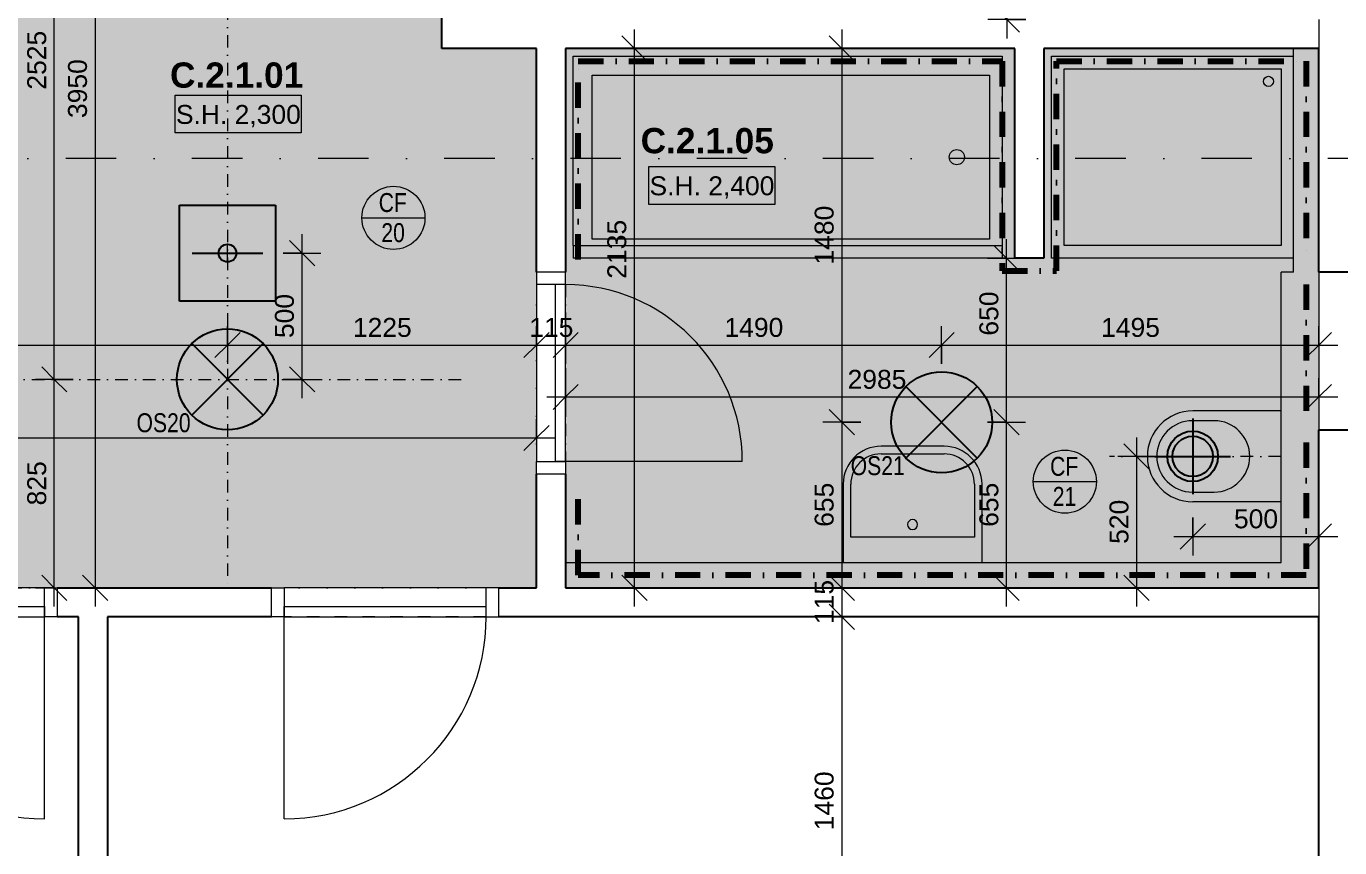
# Model space of a CAD drawing. Header units: millimetres. Extents: x -48130 to -1543, y -7799 to 13735.
# Drawn here: x -28557 to -23352, y -3331 to -79 of the extents above; entities that cross this region are included whole.
import ezdxf

# ---------------------------------------------------------------- set-up
doc = ezdxf.new("R2010")
doc.units = ezdxf.units.MM
for name, pattern in [('ABMV_DashDot_2_2mm-S0_6mm', [110, 50, -30, 0, -30]), ('HA_DashDot_10mm-S3mm', [500, 200, -150, 0, -150]), ('HA_DashDot_2_2mm-S0_6mm', [110, 50, -30, 0, -30]), ('HA_DashDot_4mm-S1mm', [200, 100, -50, 0, -50])]:
    doc.linetypes.add(name, pattern=pattern)
for name, color, linetype, lineweight in [('-UNDERLAY_I-WALL-____-OTLN', 9, 'Continuous', 9), ('-UNDERLAY_P-SANR-FIXT-OTLN', 9, 'Continuous', 9), ('A-____-____-DIMS', 9, 'Continuous', 5), ('A-____-____-DIMS-50', 9, 'Continuous', 5), ('A-AREA-____-IDEN', 9, 'Continuous', 9), ('A-CLNG-____-IDEN', 9, 'Continuous', 9), ('A-CLNG-____-OTLN', 9, 'Continuous', 9), ('A-CLNG-____-PATT', 9, 'Continuous', 9), ('A-DETL-____-OTLN', 9, 'Continuous', 25), ('A-DETL-____-THIN', 9, 'Continuous', 9), ('A-DETL-GENF-OTLN', 9, 'Continuous', 9), ('A-DOOR-____-MCUT', 9, 'HA_DashDot_2_2mm-S0_6mm', 9), ('A-DOOR-____-OTLN', 9, 'Continuous', 9), ('A-DOOR-FRAM-OTLN', 9, 'Continuous', 9), ('A-GENM-____-OTLN', 9, 'Continuous', 9), ('A-WALL-____-MCUT', 9, 'Continuous', 25), ('E-LITE-EQPM-IDEN', 9, 'Continuous', 9), ('E-LITE-EQPM-OTLN', 9, 'Continuous', 9), ('G-____-____-DIMS', 9, 'Continuous', 5), ('I-WALL-____-MCUT', 9, 'Continuous', 25), ('M-HVAC-CDFF-OTLN', 9, 'Continuous', 9), ('S-GRID-____-OTLN', 9, 'Continuous', 5)]:
    doc.layers.add(name, color=color, linetype=linetype, lineweight=lineweight)
doc.styles.add('Arial_1', font='arial.ttf', dxfattribs={"height": 75})
doc.styles.add('Arial_2', font='arial.ttf', dxfattribs={"width": 0.8, "height": 75})
doc.styles.add('Arial_B', font='arialbd.ttf', dxfattribs={"height": 100})
doc.dimstyles.new('Inner_Dimensions', dxfattribs={"dimscale": 304.8, "dimtxt": 76.519455, "dimasz": 0.328084, "dimexe": 0.246063, "dimexo": 0.0625, "dimgap": 0.032808, "dimtad": 1, "dimdec": 0, "dimzin": 0, "dimdsep": 46, "dimtxsty": 'Arial_1', "dimblk1": 'OBLIQUE', "dimblk2": 'OBLIQUE', "dimsah": 1, "dimcen": 0.09, "dimdle": 0.246063, "dimazin": 0, "dimtfac": 1, "dimtdec": 4, "dimtix": 1, "dimtmove": 0, "dimatfit": 3, "dimfxl": 0.246063, "dimfxlon": 1, "dimtvp": 1, "dimtolj": 1, "dimtzin": 0, "dimlwd": 9, "dimlwe": 9, "dimarcsym": 2})
doc.dimstyles.new('Inner_Dimensions_2', dxfattribs={"dimscale": 304.8, "dimtxt": 76.519455, "dimasz": 0.328084, "dimexe": 0.246063, "dimexo": 0.0625, "dimgap": 0.032808, "dimtad": 1, "dimdec": 0, "dimzin": 0, "dimdsep": 46, "dimtxsty": 'Arial_1', "dimblk1": 'OBLIQUE', "dimblk2": 'OBLIQUE', "dimsah": 1, "dimcen": 0.09, "dimdle": 0.246063, "dimazin": 0, "dimtfac": 1, "dimtdec": 4, "dimtix": 1, "dimtmove": 2, "dimatfit": 3, "dimfxl": 0.246063, "dimfxlon": 1, "dimtvp": 1, "dimtolj": 1, "dimtzin": 0, "dimlwd": 9, "dimlwe": 9, "dimarcsym": 2})

# ---------------------------------------------------------------- blocks, each defined once
blk = doc.blocks.new('ABMV_Bathtub_Generic - 800x1700-V1-DPS_2NP-C')
at = {"layer": '-UNDERLAY_P-SANR-FIXT-OTLN'}
for p, q in [((50, 1700), (800, 1700)), ((50, 1700), (800, 1700)), ((800, 1700), (800, 0)), ((800, 1700), (800, 0)), ((75, 50), (75, 1625)), ((75, 1625), (725, 1625)), ((75, 1625), (725, 1625)), ((75, 50), (75, 1625)), ((725, 1625), (725, 50)), ((725, 1625), (725, 50)), ((800, 0), (50, 0)), ((800, 0), (50, 0)), ((725, 50), (75, 50)), ((725, 50), (75, 50))]:
    blk.add_line(p, q, dxfattribs=at)
blk.add_circle((400, 180), 30, dxfattribs=at)
blk = doc.blocks.new('ABMV_Toilet_WallHung - Default-1928450-DPS_2NP-C')
at = {"layer": '-UNDERLAY_P-SANR-FIXT-OTLN'}
for p, q in [((-55, 75), (-55, 424.6)), ((-16.3, 426.2), (-16.3, 340.3)), ((266.3, 340.3), (266.3, 426.2)), ((305, 75), (305, 424.6))]:
    blk.add_line(p, q, dxfattribs=at)
for centre, radius, start, end in [((125, 424.6), 180, 0, 180), ((125, 426.2), 141.3, 360, 180), ((125, 340.3), 141.3, 180, 360)]:
    blk.add_arc(centre, radius, start, end, dxfattribs=at)
blk = doc.blocks.new('ABMV_WashBasin_Generic - 550x460-1465709-DPS_2NP-C')
at = {"layer": '-UNDERLAY_P-SANR-FIXT-OTLN'}
for p, q in [((250, 510), (0, 510)), ((0, 480), (250, 480)), ((-150, 360), (-150, 50)), ((-120, 150), (-120, 360)), ((370, 360), (370, 150)), ((400, 50), (400, 360)), ((370, 150), (-120, 150))]:
    blk.add_line(p, q, dxfattribs=at)
for centre, radius, start, end in [((0, 360), 150, 90, 180), ((0, 360), 120, 90, 180), ((250, 360), 150, 360, 90), ((250, 360), 120, 360, 90), ((125, 200), 20, 90, 270), ((125, 200), 20, 270, 90)]:
    blk.add_arc(centre, radius, start, end, dxfattribs=at)
blk = doc.blocks.new('ABMV_ShowerBasin_Generic - 800x960-1530461-DPS_2NP-C')
at = {"layer": '-UNDERLAY_P-SANR-FIXT-OTLN'}
for p, q in [((0, 800), (960, 800)), ((0, 800), (960, 800)), ((960, 800), (960, 0)), ((960, 800), (960, 0)), ((50, 50), (50, 750)), ((50, 750), (910, 750)), ((50, 750), (910, 750)), ((50, 50), (50, 750)), ((910, 750), (910, 50)), ((910, 750), (910, 50)), ((960, 0), (0, 0)), ((960, 0), (0, 0)), ((910, 50), (50, 50)), ((910, 50), (50, 50))]:
    blk.add_line(p, q, dxfattribs=at)
blk.add_circle((100, 100), 20, dxfattribs=at)
blk = doc.blocks.new('HA_DR_Single_Swing_Solid - In_BJ_700x2100-2040355-DPS_2NP-C')
at = {"layer": 'A-DOOR-____-MCUT'}
for p, q in [((-350, 57.5), (350, 57.5)), ((-350, -57.5), (350, -57.5))]:
    blk.add_line(p, q, dxfattribs=at)
at = {"layer": 'A-DOOR-____-OTLN', "lineweight": 5}
blk.add_line((350, 757.5), (350, 57.5), dxfattribs=at)
at = {"layer": 'A-DOOR-____-OTLN'}
for p, q in [((350, 57.5), (-350, 57.5)), ((-350, 57.5), (-350, 17.5)), ((350, 57.5), (350, 17.5)), ((350, 17.5), (-350, 17.5))]:
    blk.add_line(p, q, dxfattribs=at)
at = {"layer": 'A-DOOR-____-OTLN', "lineweight": 5}
blk.add_arc((350, 57.5), 700, 90, 180, dxfattribs=at)
at = {"layer": 'A-DOOR-FRAM-OTLN'}
for p, q in [((-400, 57.5), (-400, -57.5)), ((-350, 57.5), (-400, 57.5)), ((-350, 57.5), (-350, -57.5)), ((350, -57.5), (350, 57.5)), ((350, 57.5), (400, 57.5)), ((400, 57.5), (400, -57.5)), ((-400, -57.5), (-350, -57.5)), ((-350, -57.5), (350, -57.5)), ((400, -57.5), (350, -57.5))]:
    blk.add_line(p, q, dxfattribs=at)
blk = doc.blocks.new('HA_DR_Single_Swing_Solid - In_BJ_800x2100-2040335-DPS_2NP-C')
at = {"layer": 'A-DOOR-____-MCUT'}
for p, q in [((-400, 57.5), (400, 57.5)), ((-400, -57.5), (400, -57.5))]:
    blk.add_line(p, q, dxfattribs=at)
at = {"layer": 'A-DOOR-____-OTLN', "lineweight": 5}
blk.add_line((400, 857.5), (400, 57.5), dxfattribs=at)
at = {"layer": 'A-DOOR-____-OTLN'}
for p, q in [((400, 57.5), (-400, 57.5)), ((-400, 57.5), (-400, 17.5)), ((400, 57.5), (400, 17.5)), ((400, 17.5), (-400, 17.5))]:
    blk.add_line(p, q, dxfattribs=at)
at = {"layer": 'A-DOOR-____-OTLN', "lineweight": 5}
blk.add_arc((400, 57.5), 800, 90, 180, dxfattribs=at)
at = {"layer": 'A-DOOR-FRAM-OTLN'}
for p, q in [((-450, 57.5), (-450, -57.5)), ((-400, 57.5), (-450, 57.5)), ((-400, 57.5), (-400, -57.5)), ((400, -57.5), (400, 57.5)), ((400, 57.5), (450, 57.5)), ((450, 57.5), (450, -57.5)), ((-450, -57.5), (-400, -57.5)), ((-400, -57.5), (400, -57.5)), ((450, -57.5), (400, -57.5))]:
    blk.add_line(p, q, dxfattribs=at)
blk = doc.blocks.new('HA_DR_Single_Swing_Solid - In_BJ_800x2100-2040331-DPS_2NP-C')
at = {"layer": 'A-DOOR-____-MCUT'}
for p, q in [((-400, 57.5), (400, 57.5)), ((-400, -57.5), (400, -57.5))]:
    blk.add_line(p, q, dxfattribs=at)
at = {"layer": 'A-DOOR-____-OTLN'}
for p, q in [((-400, -17.5), (-400, -57.5)), ((-400, -17.5), (400, -17.5)), ((400, -17.5), (400, -57.5)), ((-400, -57.5), (400, -57.5))]:
    blk.add_line(p, q, dxfattribs=at)
at = {"layer": 'A-DOOR-____-OTLN', "lineweight": 5}
blk.add_line((400, -857.5), (400, -57.5), dxfattribs=at)
blk.add_arc((400, -57.5), 800, 180, 270, dxfattribs=at)
at = {"layer": 'A-DOOR-FRAM-OTLN'}
for p, q in [((-400, 57.5), (-450, 57.5)), ((-450, 57.5), (-450, -57.5)), ((400, 57.5), (-400, 57.5)), ((-400, 57.5), (-400, -57.5)), ((400, -57.5), (400, 57.5)), ((400, 57.5), (450, 57.5)), ((450, 57.5), (450, -57.5)), ((-450, -57.5), (-400, -57.5)), ((450, -57.5), (400, -57.5))]:
    blk.add_line(p, q, dxfattribs=at)
blk = doc.blocks.new('HA_LF_GenericSymbol - OS21_koupelna-1935287-DPS_2NP-C')
at = {"layer": 'E-LITE-EQPM-OTLN', "color": 11, "lineweight": 25}
for p, q in [((141.4, 141.4), (-141.4, -141.4)), ((-141.4, 141.4), (141.4, -141.4))]:
    blk.add_line(p, q, dxfattribs=at)
blk.add_circle((0, 0), 200, dxfattribs=at)
blk = doc.blocks.new('HA_LF_GenericSymbol - OS20_chodby-1935301-DPS_2NP-C')
at = {"layer": 'E-LITE-EQPM-OTLN', "color": 11, "lineweight": 25}
for p, q in [((141.4, 141.4), (-141.4, -141.4)), ((-141.4, 141.4), (141.4, -141.4))]:
    blk.add_line(p, q, dxfattribs=at)
blk.add_circle((0, 0), 200, dxfattribs=at)
blk = doc.blocks.new('HA_GM_Tiling_LineBased - Generic Tiles-1686278-DPS_2NP-C')
at = {"layer": 'A-GENM-____-OTLN', "linetype": 'HA_DashDot_4mm-S1mm', "lineweight": 80}
blk.add_line((50, -50), (835, -50), dxfattribs=at)
blk = doc.blocks.new('HA_GM_Tiling_LineBased - Generic Tiles-1686366-DPS_2NP-C')
at = {"layer": 'A-GENM-____-OTLN', "linetype": 'HA_DashDot_4mm-S1mm', "lineweight": 80}
blk.add_line((50, -50), (1730, -50), dxfattribs=at)
blk = doc.blocks.new('HA_GM_Tiling_LineBased - Generic Tiles-1687169-DPS_2NP-C')
at = {"layer": 'A-GENM-____-OTLN', "linetype": 'HA_DashDot_4mm-S1mm', "lineweight": 80}
blk.add_line((50, -50), (880, -50), dxfattribs=at)
blk = doc.blocks.new('HA_GM_Tiling_LineBased - Generic Tiles-1687101-DPS_2NP-C')
at = {"layer": 'A-GENM-____-OTLN', "linetype": 'HA_DashDot_4mm-S1mm', "lineweight": 80}
blk.add_line((-50, -50), (165, -50), dxfattribs=at)
blk = doc.blocks.new('HA_GM_Tiling_LineBased - Generic Tiles-1687135-DPS_2NP-C')
at = {"layer": 'A-GENM-____-OTLN', "linetype": 'HA_DashDot_4mm-S1mm', "lineweight": 80}
blk.add_line((-50, -50), (780, -50), dxfattribs=at)
blk = doc.blocks.new('HA_GM_Tiling_LineBased - Generic Tiles-1686656-DPS_2NP-C')
at = {"layer": 'A-GENM-____-OTLN', "linetype": 'HA_DashDot_4mm-S1mm', "lineweight": 80}
blk.add_line((50, -50), (1040, -50), dxfattribs=at)
blk = doc.blocks.new('HA_GM_Tiling_LineBased - Generic Tiles-1686809-DPS_2NP-C')
at = {"layer": 'A-GENM-____-OTLN', "linetype": 'HA_DashDot_4mm-S1mm', "lineweight": 80}
blk.add_line((50, -50), (575, -50), dxfattribs=at)
blk = doc.blocks.new('HA_GM_Tiling_LineBased - Generic Tiles-1686988-DPS_2NP-C')
at = {"layer": 'A-GENM-____-OTLN', "linetype": 'HA_DashDot_4mm-S1mm', "lineweight": 80}
blk.add_line((50, -50), (2935, -50), dxfattribs=at)
blk = doc.blocks.new('HA_GM_Tiling_LineBased - Generic Tiles-1687033-DPS_2NP-C')
at = {"layer": 'A-GENM-____-OTLN', "linetype": 'HA_DashDot_4mm-S1mm', "lineweight": 80}
blk.add_line((50, -50), (400, -50), dxfattribs=at)
blk = doc.blocks.new('HA_VZT_GenericSymbol - Default-1930925-DPS_2NP-C')
at = {"layer": 'M-HVAC-CDFF-OTLN', "color": 92, "lineweight": 25}
for p, q in [((0, 150), (0, -150)), ((-150, 0), (150, 0))]:
    blk.add_line(p, q, dxfattribs=at)
for radius in [100, 80]:
    blk.add_circle((0, 0), radius, dxfattribs=at)
blk = doc.blocks.new('DIMBLOCK34-DPS_2NP-C')
at = {"layer": 'A-____-____-DIMS-50', "lineweight": 9, "transparency": 16777216}
for p, q in [((-30974.9, -1265.9), (-30974.9, -1415.9)), ((-30974.9, -1340.9), (-30974.9, -1265.9)), ((-30974.9, -1340.9), (-30924.9, -1290.9)), ((-27759.9, -1265.9), (-27759.9, -1415.9)), ((-27759.9, -1340.9), (-27759.9, -1265.9)), ((-27759.9, -1340.9), (-27709.9, -1290.9)), ((-30974.9, -1340.9), (-31024.9, -1390.9)), ((-30974.9, -1340.9), (-27759.9, -1340.9)), ((-27759.9, -1340.9), (-27809.9, -1390.9))]:
    blk.add_line(p, q, dxfattribs=at)
at = {"layer": 'A-____-____-DIMS-50', "color": 0, "lineweight": 9, "transparency": 16777216, "insert": (-29567.7, -1233.6), "char_height": 75, "width": 276.883, "attachment_point": 1, "line_spacing_factor": 0.941778, "style": 'Arial_1'}
blk.add_mtext('3215', dxfattribs=at)
blk = doc.blocks.new('_Oblique')
at = {"color": 0, "linetype": 'ByBlock', "lineweight": -2}
blk.add_line((-0.5, -0.5), (0.5, 0.5), dxfattribs=at)
blk = doc.blocks.new('DIMBLOCK35-DPS_2NP-C')
at = {"layer": 'A-____-____-DIMS-50', "lineweight": 9, "transparency": 16777216}
for p, q in [((-27759.9, -1265.9), (-27759.9, -1415.9)), ((-27759.9, -1340.9), (-27759.9, -1265.9)), ((-27759.9, -1340.9), (-27709.9, -1290.9)), ((-26534.9, -1265.9), (-26534.9, -1415.9)), ((-26534.9, -1340.9), (-26534.9, -1265.9)), ((-26534.9, -1340.9), (-26484.9, -1290.9)), ((-27759.9, -1340.9), (-27809.9, -1390.9)), ((-27759.9, -1340.9), (-26534.9, -1340.9)), ((-26534.9, -1340.9), (-26584.9, -1390.9))]:
    blk.add_line(p, q, dxfattribs=at)
at = {"layer": 'A-____-____-DIMS-50', "color": 0, "lineweight": 9, "transparency": 16777216, "insert": (-27262.8, -1233.6), "char_height": 75, "width": 276.883, "attachment_point": 1, "line_spacing_factor": 0.941778, "style": 'Arial_1'}
blk.add_mtext('1225', dxfattribs=at)
blk = doc.blocks.new('DIMBLOCK36-DPS_2NP-C')
at = {"layer": 'A-____-____-DIMS-50', "lineweight": 9, "transparency": 16777216}
for p, q in [((-26534.9, -1265.9), (-26534.9, -1415.9)), ((-26534.9, -1340.9), (-26534.9, -1265.9)), ((-26534.9, -1340.9), (-26484.9, -1290.9)), ((-26419.9, -1265.9), (-26419.9, -1415.9)), ((-26419.9, -1340.9), (-26419.9, -1265.9)), ((-26419.9, -1340.9), (-26369.9, -1290.9)), ((-26534.9, -1340.9), (-26584.9, -1390.9)), ((-26534.9, -1340.9), (-26419.9, -1340.9)), ((-26419.9, -1340.9), (-26469.9, -1390.9))]:
    blk.add_line(p, q, dxfattribs=at)
at = {"layer": 'A-____-____-DIMS-50', "color": 0, "lineweight": 9, "transparency": 16777216, "insert": (-26563.9, -1233.6), "char_height": 75, "width": 207.662, "attachment_point": 1, "line_spacing_factor": 0.941778, "style": 'Arial_1'}
blk.add_mtext('115', dxfattribs=at)
blk = doc.blocks.new('DIMBLOCK37-DPS_2NP-C')
at = {"layer": 'A-____-____-DIMS-50', "lineweight": 9, "transparency": 16777216}
for p, q in [((-26419.9, -1265.9), (-26419.9, -1415.9)), ((-26419.9, -1340.9), (-26419.9, -1265.9)), ((-26419.9, -1340.9), (-26369.9, -1290.9)), ((-24929.9, -1415.9), (-24929.9, -1265.9)), ((-24929.9, -1340.9), (-24879.9, -1290.9)), ((-26419.9, -1340.9), (-26469.9, -1390.9)), ((-26419.9, -1340.9), (-24929.9, -1340.9)), ((-24929.9, -1340.9), (-24979.9, -1390.9)), ((-24929.9, -1340.9), (-24929.9, -1415.9))]:
    blk.add_line(p, q, dxfattribs=at)
at = {"layer": 'A-____-____-DIMS-50', "color": 0, "lineweight": 9, "transparency": 16777216, "insert": (-25790.3, -1233.6), "char_height": 75, "width": 276.883, "attachment_point": 1, "line_spacing_factor": 0.941778, "style": 'Arial_1'}
blk.add_mtext('1490', dxfattribs=at)
blk = doc.blocks.new('DIMBLOCK38-DPS_2NP-C')
at = {"layer": 'A-____-____-DIMS-50', "lineweight": 9, "transparency": 16777216}
for p, q in [((-24929.9, -1415.9), (-24929.9, -1265.9)), ((-24929.9, -1340.9), (-24879.9, -1290.9)), ((-23434.9, -1265.9), (-23434.9, -1415.9)), ((-23434.9, -1340.9), (-23434.9, -1265.9)), ((-23434.9, -1340.9), (-23384.9, -1290.9)), ((-24929.9, -1340.9), (-24979.9, -1390.9)), ((-24929.9, -1340.9), (-23359.9, -1340.9)), ((-24929.9, -1340.9), (-24929.9, -1415.9)), ((-23434.9, -1340.9), (-23484.9, -1390.9))]:
    blk.add_line(p, q, dxfattribs=at)
at = {"layer": 'A-____-____-DIMS-50', "color": 0, "lineweight": 9, "transparency": 16777216, "insert": (-24297.8, -1233.6), "char_height": 75, "width": 276.883, "attachment_point": 1, "line_spacing_factor": 0.941778, "style": 'Arial_1'}
blk.add_mtext('1495', dxfattribs=at)
blk = doc.blocks.new('DIMBLOCK44-DPS_2NP-C')
at = {"layer": 'A-____-____-DIMS-50', "lineweight": 9, "transparency": 16777216}
for p, q in [((-25325.7, -91.8), (-25325.7, -1646.8)), ((-25325.7, -166.8), (-25375.7, -116.8)), ((-25250.7, -166.8), (-25400.7, -166.8)), ((-25325.7, -166.8), (-25275.7, -216.8)), ((-25325.7, -166.8), (-25250.7, -166.8)), ((-25325.7, -1646.8), (-25375.7, -1596.8)), ((-25250.7, -1646.8), (-25400.7, -1646.8)), ((-25325.7, -1646.8), (-25275.7, -1696.8)), ((-25325.7, -1646.8), (-25250.7, -1646.8))]:
    blk.add_line(p, q, dxfattribs=at)
at = {"layer": 'A-____-____-DIMS-50', "color": 0, "lineweight": 9, "transparency": 16777216, "insert": (-25433, -1022.2), "char_height": 75, "width": 276.883, "attachment_point": 1, "rotation": 90, "line_spacing_factor": 0.941778, "style": 'Arial_1'}
blk.add_mtext('1480', dxfattribs=at)
blk = doc.blocks.new('DIMBLOCK45-DPS_2NP-C')
at = {"layer": 'A-____-____-DIMS-50', "lineweight": 9, "transparency": 16777216}
for p, q in [((-25325.7, -1646.8), (-25375.7, -1596.8)), ((-25250.7, -1646.8), (-25400.7, -1646.8)), ((-25325.7, -1646.8), (-25325.7, -2301.8)), ((-25325.7, -1646.8), (-25275.7, -1696.8)), ((-25325.7, -1646.8), (-25250.7, -1646.8)), ((-25325.7, -2301.8), (-25375.7, -2251.8)), ((-25250.7, -2301.8), (-25400.7, -2301.8)), ((-25325.7, -2301.8), (-25275.7, -2351.8)), ((-25325.7, -2301.8), (-25250.7, -2301.8))]:
    blk.add_line(p, q, dxfattribs=at)
at = {"layer": 'A-____-____-DIMS-50', "color": 0, "lineweight": 9, "transparency": 16777216, "insert": (-25433, -2060.8), "char_height": 75, "width": 207.662, "attachment_point": 1, "rotation": 90, "line_spacing_factor": 0.941778, "style": 'Arial_1'}
blk.add_mtext('655', dxfattribs=at)
blk = doc.blocks.new('DIMBLOCK46-DPS_2NP-C')
at = {"layer": 'A-____-____-DIMS-50', "lineweight": 9, "transparency": 16777216}
for p, q in [((-25325.7, -2301.8), (-25375.7, -2251.8)), ((-25250.7, -2301.8), (-25400.7, -2301.8)), ((-25325.7, -2301.8), (-25325.7, -2416.8)), ((-25325.7, -2301.8), (-25275.7, -2351.8)), ((-25325.7, -2301.8), (-25250.7, -2301.8)), ((-25325.7, -2416.8), (-25375.7, -2366.8)), ((-25250.7, -2416.8), (-25400.7, -2416.8)), ((-25325.7, -2416.8), (-25275.7, -2466.8)), ((-25325.7, -2416.8), (-25250.7, -2416.8))]:
    blk.add_line(p, q, dxfattribs=at)
at = {"layer": 'A-____-____-DIMS-50', "color": 0, "lineweight": 9, "transparency": 16777216, "insert": (-25433, -2445.8), "char_height": 75, "width": 207.662, "attachment_point": 1, "rotation": 90, "line_spacing_factor": 0.941778, "style": 'Arial_1'}
blk.add_mtext('115', dxfattribs=at)
blk = doc.blocks.new('DIMBLOCK47-DPS_2NP-C')
at = {"layer": 'A-____-____-DIMS-50', "lineweight": 9, "transparency": 16777216}
for p, q in [((-25325.7, -2416.8), (-25375.7, -2366.8)), ((-25250.7, -2416.8), (-25400.7, -2416.8)), ((-25325.7, -2416.8), (-25325.7, -3876.8)), ((-25325.7, -2416.8), (-25275.7, -2466.8)), ((-25325.7, -2416.8), (-25250.7, -2416.8)), ((-25325.7, -3876.8), (-25375.7, -3826.8)), ((-25400.7, -3876.8), (-25250.7, -3876.8)), ((-25325.7, -3876.8), (-25400.7, -3876.8)), ((-25325.7, -3876.8), (-25275.7, -3926.8))]:
    blk.add_line(p, q, dxfattribs=at)
at = {"layer": 'A-____-____-DIMS-50', "color": 0, "lineweight": 9, "transparency": 16777216, "insert": (-25433, -3262.2), "char_height": 75, "width": 276.883, "attachment_point": 1, "rotation": 90, "line_spacing_factor": 0.941778, "style": 'Arial_1'}
blk.add_mtext('1460', dxfattribs=at)
blk = doc.blocks.new('DIMBLOCK85-DPS_2NP-C')
at = {"layer": 'A-____-____-DIMS-50', "lineweight": 9, "transparency": 16777216}
for p, q in [((-28446, -1476.8), (-28496, -1426.8)), ((-28371, -1476.8), (-28521, -1476.8)), ((-28446, -2376.8), (-28446, -1476.8)), ((-28446, -1476.8), (-28396, -1526.8)), ((-28446, -1476.8), (-28371, -1476.8)), ((-28446, -2301.8), (-28496, -2251.8)), ((-28521, -2301.8), (-28371, -2301.8)), ((-28446, -2301.8), (-28521, -2301.8)), ((-28446, -2301.8), (-28396, -2351.8))]:
    blk.add_line(p, q, dxfattribs=at)
at = {"layer": 'A-____-____-DIMS-50', "color": 0, "lineweight": 9, "transparency": 16777216, "insert": (-28553.3, -1975.8), "char_height": 75, "width": 207.662, "attachment_point": 1, "rotation": 90, "line_spacing_factor": 0.941778, "style": 'Arial_1'}
blk.add_mtext('825', dxfattribs=at)
blk = doc.blocks.new('DIMBLOCK86-DPS_2NP-C')
at = {"layer": 'A-____-____-DIMS-50', "lineweight": 9, "transparency": 16777216}
for p, q in [((-28446, 1048.2), (-28496, 1098.2)), ((-28371, 1048.2), (-28521, 1048.2)), ((-28446, -1476.8), (-28446, 1048.2)), ((-28446, 1048.2), (-28396, 998.2)), ((-28446, 1048.2), (-28371, 1048.2)), ((-28446, -1476.8), (-28496, -1426.8)), ((-28371, -1476.8), (-28521, -1476.8)), ((-28446, -1476.8), (-28396, -1526.8)), ((-28446, -1476.8), (-28371, -1476.8))]:
    blk.add_line(p, q, dxfattribs=at)
at = {"layer": 'A-____-____-DIMS-50', "color": 0, "lineweight": 9, "transparency": 16777216, "insert": (-28553.3, -329.7), "char_height": 75, "width": 276.883, "attachment_point": 1, "rotation": 90, "line_spacing_factor": 0.941778, "style": 'Arial_1'}
blk.add_mtext('2525', dxfattribs=at)
blk = doc.blocks.new('Spot Elevations - Generic-448778-DPS_2NP-C')
at = {"layer": 'G-____-____-DIMS', "lineweight": 9}
for p, q in [((-5, 0), (-5, 3)), ((-5, 3), (5, 3)), ((5, 3), (5, 0)), ((5, 0), (-5, 0))]:
    blk.add_line(p, q, dxfattribs=at)
blk = doc.blocks.new('HA_Tag_Ceiling - Group _ Type Mark-1700485-DPS_2NP-C')
at = {"layer": 'A-CLNG-____-IDEN'}
blk.add_line((-2.5, 0), (2.5, 0), dxfattribs=at)
blk.add_circle((0, 0), 2.5, dxfattribs=at)
blk = doc.blocks.new('DIMBLOCK120-DPS_2NP-C')
at = {"layer": 'A-____-____-DIMS-50', "lineweight": 9, "transparency": 16777216}
for p, q in [((-24673, -1646.8), (-24723, -1596.8)), ((-24748, -1646.8), (-24598, -1646.8)), ((-24673, -1646.8), (-24748, -1646.8)), ((-24673, -2376.8), (-24673, -1646.8)), ((-24673, -1646.8), (-24623, -1696.8)), ((-24673, -2301.8), (-24723, -2251.8)), ((-24748, -2301.8), (-24598, -2301.8)), ((-24673, -2301.8), (-24748, -2301.8)), ((-24673, -2301.8), (-24623, -2351.8))]:
    blk.add_line(p, q, dxfattribs=at)
at = {"layer": 'A-____-____-DIMS-50', "color": 0, "lineweight": 9, "transparency": 16777216, "insert": (-24780.3, -2060.8), "char_height": 75, "width": 207.662, "attachment_point": 1, "rotation": 90, "line_spacing_factor": 0.941778, "style": 'Arial_1'}
blk.add_mtext('655', dxfattribs=at)
blk = doc.blocks.new('DIMBLOCK121-DPS_2NP-C')
at = {"layer": 'A-____-____-DIMS-50', "lineweight": 9, "transparency": 16777216}
for p, q in [((-24673, -1646.8), (-24673, -921.8)), ((-24673, -996.8), (-24723, -946.8)), ((-24748, -996.8), (-24598, -996.8)), ((-24673, -996.8), (-24748, -996.8)), ((-24673, -996.8), (-24623, -1046.8)), ((-24673, -1646.8), (-24723, -1596.8)), ((-24748, -1646.8), (-24598, -1646.8)), ((-24673, -1646.8), (-24748, -1646.8)), ((-24673, -1646.8), (-24623, -1696.8))]:
    blk.add_line(p, q, dxfattribs=at)
at = {"layer": 'A-____-____-DIMS-50', "color": 0, "lineweight": 9, "transparency": 16777216, "insert": (-24780.3, -1303.7), "char_height": 75, "width": 207.662, "attachment_point": 1, "rotation": 90, "line_spacing_factor": 0.941778, "style": 'Arial_1'}
blk.add_mtext('650', dxfattribs=at)
blk = doc.blocks.new('DIMBLOCK122-DPS_2NP-C')
at = {"layer": 'A-____-____-DIMS-50', "lineweight": 9, "transparency": 16777216}
for p, q in [((-23934.9, -2023.9), (-23934.9, -2173.9)), ((-23934.9, -2098.9), (-23934.9, -2023.9)), ((-23434.9, -2023.9), (-23434.9, -2173.9)), ((-23434.9, -2098.9), (-23434.9, -2023.9)), ((-23934.9, -2098.9), (-23884.9, -2048.9)), ((-23434.9, -2098.9), (-23384.9, -2048.9)), ((-24009.9, -2098.9), (-23359.9, -2098.9)), ((-23934.9, -2098.9), (-23984.9, -2148.9)), ((-23434.9, -2098.9), (-23484.9, -2148.9))]:
    blk.add_line(p, q, dxfattribs=at)
at = {"layer": 'A-____-____-DIMS-50', "color": 0, "lineweight": 9, "transparency": 16777216, "insert": (-23771.4, -1991.5), "char_height": 75, "width": 207.662, "attachment_point": 1, "line_spacing_factor": 0.941778, "style": 'Arial_1'}
blk.add_mtext('500', dxfattribs=at)
blk = doc.blocks.new('DIMBLOCK128-DPS_2NP-C')
at = {"layer": 'A-____-____-DIMS-50', "lineweight": 9, "transparency": 16777216}
for p, q in [((-27464.3, -977), (-27514.3, -927)), ((-27464.3, -1551.8), (-27464.3, -902)), ((-27539.3, -977), (-27389.3, -977)), ((-27464.3, -977), (-27539.3, -977)), ((-27464.3, -977), (-27414.3, -1027)), ((-27464.3, -1476.8), (-27514.3, -1426.8)), ((-27539.3, -1476.8), (-27389.3, -1476.8)), ((-27464.3, -1476.8), (-27539.3, -1476.8)), ((-27464.3, -1476.8), (-27414.3, -1526.8))]:
    blk.add_line(p, q, dxfattribs=at)
at = {"layer": 'A-____-____-DIMS-50', "color": 0, "lineweight": 9, "transparency": 16777216, "insert": (-27571.7, -1313.4), "char_height": 75, "width": 207.662, "attachment_point": 1, "rotation": 90, "line_spacing_factor": 0.941778, "style": 'Arial_1'}
blk.add_mtext('500', dxfattribs=at)
blk = doc.blocks.new('DIMBLOCK145-DPS_2NP-C')
at = {"layer": 'A-____-____-DIMS-50', "lineweight": 9, "transparency": 16777216}
for p, q in [((-28284.4, 1723.2), (-28284.4, -2376.8)), ((-28284.4, 1648.2), (-28334.4, 1698.2)), ((-28209.4, 1648.2), (-28359.4, 1648.2)), ((-28284.4, 1648.2), (-28234.4, 1598.2)), ((-28284.4, 1648.2), (-28209.4, 1648.2)), ((-28284.4, -2301.8), (-28334.4, -2251.8)), ((-28209.4, -2301.8), (-28359.4, -2301.8)), ((-28284.4, -2301.8), (-28234.4, -2351.8)), ((-28284.4, -2301.8), (-28209.4, -2301.8))]:
    blk.add_line(p, q, dxfattribs=at)
at = {"layer": 'A-____-____-DIMS-50', "color": 0, "lineweight": 9, "transparency": 16777216, "insert": (-28391.7, -442.2), "char_height": 75, "width": 276.883, "attachment_point": 1, "rotation": 90, "line_spacing_factor": 0.941778, "style": 'Arial_1'}
blk.add_mtext('3950', dxfattribs=at)
blk = doc.blocks.new('DIMBLOCK147-DPS_2NP-C')
at = {"layer": 'A-____-____-DIMS-50', "lineweight": 9, "transparency": 16777216}
for p, q in [((-32449.9, -1633.9), (-32449.9, -1783.9)), ((-32449.9, -1708.9), (-32449.9, -1633.9)), ((-32449.9, -1708.9), (-32399.9, -1658.9)), ((-26534.9, -1633.9), (-26534.9, -1783.9)), ((-26534.9, -1708.9), (-26534.9, -1633.9)), ((-26534.9, -1708.9), (-26484.9, -1658.9)), ((-32524.9, -1708.9), (-26459.9, -1708.9)), ((-32449.9, -1708.9), (-32499.9, -1758.9)), ((-26534.9, -1708.9), (-26584.9, -1758.9))]:
    blk.add_line(p, q, dxfattribs=at)
at = {"layer": 'A-____-____-DIMS-50', "color": 0, "lineweight": 9, "transparency": 16777216, "insert": (-29607.8, -1601.5), "char_height": 75, "width": 276.883, "attachment_point": 1, "line_spacing_factor": 0.941778, "style": 'Arial_1'}
blk.add_mtext('5915', dxfattribs=at)
blk = doc.blocks.new('DIMBLOCK148-DPS_2NP-C')
at = {"layer": 'A-____-____-DIMS-50', "lineweight": 9, "transparency": 16777216}
for p, q in [((-26147.2, -2376.8), (-26147.2, -91.8)), ((-26147.2, -166.8), (-26197.2, -116.8)), ((-26222.2, -166.8), (-26072.2, -166.8)), ((-26147.2, -166.8), (-26222.2, -166.8)), ((-26147.2, -166.8), (-26097.2, -216.8)), ((-26147.2, -2301.8), (-26197.2, -2251.8)), ((-26222.2, -2301.8), (-26072.2, -2301.8)), ((-26147.2, -2301.8), (-26222.2, -2301.8)), ((-26147.2, -2301.8), (-26097.2, -2351.8))]:
    blk.add_line(p, q, dxfattribs=at)
at = {"layer": 'A-____-____-DIMS-50', "color": 0, "lineweight": 9, "transparency": 16777216, "insert": (-26254.6, -1078.3), "char_height": 75, "width": 276.883, "attachment_point": 1, "rotation": 90, "line_spacing_factor": 0.941778, "style": 'Arial_1'}
blk.add_mtext('2135', dxfattribs=at)
blk = doc.blocks.new('DIMBLOCK149-DPS_2NP-C')
at = {"layer": 'A-____-____-DIMS-50', "lineweight": 9, "transparency": 16777216}
for p, q in [((-26419.9, -1471.6), (-26419.9, -1621.6)), ((-26419.9, -1546.6), (-26419.9, -1471.6)), ((-26419.9, -1546.6), (-26369.9, -1496.6)), ((-23434.9, -1471.6), (-23434.9, -1621.6)), ((-23434.9, -1546.6), (-23434.9, -1471.6)), ((-23434.9, -1546.6), (-23384.9, -1496.6)), ((-26494.9, -1546.6), (-23359.9, -1546.6)), ((-26419.9, -1546.6), (-26469.9, -1596.6)), ((-23434.9, -1546.6), (-23484.9, -1596.6))]:
    blk.add_line(p, q, dxfattribs=at)
at = {"layer": 'A-____-____-DIMS-50', "color": 0, "lineweight": 9, "transparency": 16777216, "insert": (-25302.6, -1439.2), "char_height": 75, "width": 276.883, "attachment_point": 1, "line_spacing_factor": 0.941778, "style": 'Arial_1'}
blk.add_mtext('2985', dxfattribs=at)
blk = doc.blocks.new('DIMBLOCK164-DPS_2NP-C')
at = {"layer": 'A-____-____-DIMS-50', "lineweight": 9, "transparency": 16777216}
for p, q in [((-24157.3, -1706.8), (-24157.3, -2376.8)), ((-24157.3, -1781.8), (-24207.3, -1731.8)), ((-24082.3, -1781.8), (-24232.3, -1781.8)), ((-24157.3, -1781.8), (-24107.3, -1831.8)), ((-24157.3, -1781.8), (-24082.3, -1781.8)), ((-24157.3, -2301.8), (-24207.3, -2251.8)), ((-24082.3, -2301.8), (-24232.3, -2301.8)), ((-24157.3, -2301.8), (-24107.3, -2351.8)), ((-24157.3, -2301.8), (-24082.3, -2301.8))]:
    blk.add_line(p, q, dxfattribs=at)
at = {"layer": 'A-____-____-DIMS-50', "color": 0, "lineweight": 9, "transparency": 16777216, "insert": (-24264.6, -2128.3), "char_height": 75, "width": 207.662, "attachment_point": 1, "rotation": 90, "line_spacing_factor": 0.941778, "style": 'Arial_1'}
blk.add_mtext('520', dxfattribs=at)
blk = doc.blocks.new('DIMBLOCK165-DPS_2NP-C')
at = {"layer": 'A-____-____-DIMS-50', "lineweight": 9, "transparency": 16777216}
for p, q in [((-24671.6, 738.2), (-24671.6, -126.8)), ((-24671.6, 663.2), (-24721.6, 713.2)), ((-24596.6, 663.2), (-24746.6, 663.2)), ((-24671.6, 663.2), (-24621.6, 613.2)), ((-24671.6, 663.2), (-24596.6, 663.2)), ((-24596.6, -51.8), (-24746.6, -51.8)), ((-24671.6, -51.8), (-24721.6, -1.8)), ((-24671.6, -51.8), (-24621.6, -101.8)), ((-24671.6, -51.8), (-24596.6, -51.8))]:
    blk.add_line(p, q, dxfattribs=at)
at = {"layer": 'A-____-____-DIMS-50', "color": 0, "lineweight": 9, "transparency": 16777216, "insert": (-24779, 219.2), "char_height": 75, "width": 207.662, "attachment_point": 1, "rotation": 90, "line_spacing_factor": 0.941778, "style": 'Arial_1'}
blk.add_mtext('715', dxfattribs=at)

msp = doc.modelspace()

# ---------------------------------------------------------------- hatches: boundary and pattern name
at = {"layer": 'A-CLNG-____-PATT', "lineweight": 5}
h = msp.add_hatch(color=256, dxfattribs=at)
h.paths.add_polyline_path([(-29499.9, -2456.8), (-29499.9, -1806.8), (-29384.9, -1806.8), (-29384.9, -2301.8), (-26534.9, -2301.8), (-26534.9, -166.8), (-26909.9, -166.8), (-26909.9, 1648.2), (-28609.9, 1648.2), (-28609.9, -726.8), (-32449.9, -726.8), (-32449.9, -2456.8), (-30344.1, -2456.8)])
h.paths.add_polyline_path([(-27759.9, -1012), (-27769, -1010.8), (-27777.4, -1007.3), (-27784.7, -1001.7), (-27790.2, -994.5), (-27793.7, -986.1), (-27794.9, -977), (-27793.7, -967.9), (-27790.2, -959.5), (-27784.7, -952.2), (-27777.4, -946.7), (-27769, -943.2), (-27759.9, -942), (-27750.8, -943.2), (-27742.4, -946.7), (-27735.2, -952.2), (-27729.6, -959.5), (-27726.1, -967.9), (-27724.9, -977), (-27726.1, -986.1), (-27729.6, -994.5), (-27735.2, -1001.7), (-27742.4, -1007.3), (-27750.8, -1010.8)])
msp.add_hatch(color=256, dxfattribs=at).paths.add_polyline_path([(-23434.9, -2301.8), (-23434.9, -166.8), (-24524.9, -166.8), (-24524.9, -996.8), (-24639.9, -996.8), (-24639.9, -166.8), (-26419.9, -166.8), (-26419.9, -2301.8), (-23479.5, -2301.8)])
at = {"layer": 'A-DETL-GENF-OTLN'}
msp.add_hatch(color=1, dxfattribs=at).paths.add_polyline_path([(-27759.9, -1012), (-27750.8, -1010.8), (-27742.4, -1007.3), (-27735.2, -1001.7), (-27729.6, -994.5), (-27726.1, -986.1), (-27724.9, -977), (-27726.1, -967.9), (-27729.6, -959.5), (-27735.2, -952.2), (-27742.4, -946.7), (-27750.8, -943.2), (-27759.9, -942), (-27769, -943.2), (-27777.4, -946.7), (-27784.7, -952.2), (-27790.2, -959.5), (-27793.7, -967.9), (-27794.9, -977), (-27793.7, -986.1), (-27790.2, -994.5), (-27784.7, -1001.7), (-27777.4, -1007.3), (-27769, -1010.8)])

# ---------------------------------------------------------------- linework, layer by layer
at = {"layer": '-UNDERLAY_I-WALL-____-OTLN'}
for p, q in [((-23534.9, -1051.8), (-23534.9, -166.8)), ((-26389.9, -946.8), (-24689.9, -946.8)), ((-26389.9, -946.8), (-26389.9, -996.8)), ((-24689.9, -946.8), (-24689.9, -996.8)), ((-24689.9, -996.8), (-26389.9, -996.8)), ((-23584.9, -2201.8), (-23584.9, -1051.8)), ((-23534.9, -1051.8), (-23584.9, -1051.8)), ((-26419.9, -2201.8), (-23584.9, -2201.8))]:
    msp.add_line(p, q, dxfattribs=at)
at = {"layer": 'A-CLNG-____-OTLN'}
msp.add_line((-23434.9, -1051.8), (-23434.9, -1676.8), dxfattribs=at)
at = {"layer": 'A-DETL-____-OTLN', "linetype": 'ABMV_DashDot_2_2mm-S0_6mm', "lineweight": 5}
for p, q in [((-27759.9, 1648.2), (-27759.9, -2301.8)), ((-39324.9, -1476.8), (-26824.9, -1476.8)), ((-23584.9, -1781.8), (-24264.9, -1781.8))]:
    msp.add_line(p, q, dxfattribs=at)
at = {"layer": 'A-DETL-____-OTLN'}
for p, q in [((-27949.9, -787), (-27569.9, -787)), ((-27949.9, -1167), (-27949.9, -787)), ((-27569.9, -787), (-27569.9, -1167)), ((-27899.9, -977), (-27619.9, -977)), ((-27569.9, -1167), (-27949.9, -1167))]:
    msp.add_line(p, q, dxfattribs=at)
msp.add_circle((-27759.9, -977), 35, dxfattribs=at)
at = {"layer": 'A-DETL-____-THIN'}
msp.add_line((-27759.9, -1012), (-27759.9, -942), dxfattribs=at)
for start, end in [(0, 180), (180, 360)]:
    msp.add_arc((-27759.9, -977), 35, start, end, dxfattribs=at)
at = {"layer": 'A-WALL-____-MCUT', "lineweight": 9}
for p, q in [((-23434.9, -51.8), (-23434.9, -166.8)), ((-23434.9, -2301.8), (-23434.9, -2416.8))]:
    msp.add_line(p, q, dxfattribs=at)
at = {"layer": 'A-WALL-____-MCUT'}
for p, q in [((-23434.9, -1051.8), (-23434.9, -166.8)), ((-23214.9, -1051.8), (-23434.9, -1051.8)), ((-23434.9, -2301.8), (-23434.9, -1676.8)), ((-23434.9, -1676.8), (-23214.9, -1676.8)), ((-23434.9, -3551.8), (-23434.9, -2416.8))]:
    msp.add_line(p, q, dxfattribs=at)
at = {"layer": 'I-WALL-____-MCUT'}
for p, q in [((-26909.9, -166.8), (-26909.9, 748.2)), ((-26534.9, -166.8), (-26909.9, -166.8)), ((-26534.9, -1051.8), (-26534.9, -166.8)), ((-24639.9, -166.8), (-26419.9, -166.8)), ((-26419.9, -166.8), (-26419.9, -1051.8)), ((-24639.9, -996.8), (-24639.9, -166.8)), ((-23434.9, -166.8), (-24524.9, -166.8)), ((-24524.9, -166.8), (-24524.9, -996.8)), ((-24524.9, -996.8), (-24639.9, -996.8)), ((-26534.9, -2301.8), (-26534.9, -1851.8)), ((-26419.9, -1851.8), (-26419.9, -2301.8)), ((-28434.9, -2301.8), (-27584.9, -2301.8)), ((-26684.9, -2301.8), (-26534.9, -2301.8)), ((-26419.9, -2301.8), (-23434.9, -2301.8)), ((-28349.9, -2416.8), (-28434.9, -2416.8)), ((-28349.9, -5301.8), (-28349.9, -2416.8)), ((-27584.9, -2416.8), (-28234.9, -2416.8)), ((-28234.9, -2416.8), (-28234.9, -5301.8)), ((-23434.9, -2416.8), (-26684.9, -2416.8))]:
    msp.add_line(p, q, dxfattribs=at)
at = {"layer": 'S-GRID-____-OTLN', "linetype": 'HA_DashDot_10mm-S3mm', "lineweight": 9}
msp.add_line((-22199.7, -601.8), (-46530.3, -601.8), dxfattribs=at)

# ---------------------------------------------------------------- block references
at = {"layer": '-UNDERLAY_P-SANR-FIXT-OTLN'}
for name, p, rotation in [('ABMV_Bathtub_Generic - 800x1700-V1-DPS_2NP-C', (-24689.9, -996.8), 89.99999999999952), ('ABMV_ShowerBasin_Generic - 800x960-1530461-DPS_2NP-C', (-23534.9, -196.8), 180), ('ABMV_Toilet_WallHung - Default-1928450-DPS_2NP-C', (-23509.9, -1906.8), 89.99999999999972)]:
    msp.add_blockref(name, p, dxfattribs=dict(at, rotation=rotation))
msp.add_blockref('ABMV_WashBasin_Generic - 550x460-1465709-DPS_2NP-C', (-25169.9, -2251.8), dxfattribs=at)
at = {"layer": 'A-CLNG-____-IDEN', "xscale": 49.99999999999998, "yscale": 49.99999999999998, "zscale": 49.99999999999998}
for p in [(-27102.2, -837.4), (-24441.7, -1881.8)]:
    msp.add_blockref('HA_Tag_Ceiling - Group _ Type Mark-1700485-DPS_2NP-C', p, dxfattribs=at)
at = {"layer": 'A-DOOR-____-OTLN'}
for name, p, rotation in [('HA_DR_Single_Swing_Solid - In_BJ_700x2100-2040355-DPS_2NP-C', (-26477.4, -1451.8), 269.9999999999997), ('HA_DR_Single_Swing_Solid - In_BJ_800x2100-2040335-DPS_2NP-C', (-27134.9, -2359.3), 180)]:
    msp.add_blockref(name, p, dxfattribs=dict(at, rotation=rotation))
msp.add_blockref('HA_DR_Single_Swing_Solid - In_BJ_800x2100-2040331-DPS_2NP-C', (-28884.9, -2359.3), dxfattribs=at)
at = {"layer": 'A-GENM-____-OTLN', "linetype": 'HA_DashDot_4mm-S1mm', "lineweight": 80}
for name, p, rotation in [('HA_GM_Tiling_LineBased - Generic Tiles-1686278-DPS_2NP-C', (-26419.9, -1051.8), 90), ('HA_GM_Tiling_LineBased - Generic Tiles-1687169-DPS_2NP-C', (-24639.9, -166.8), 270), ('HA_GM_Tiling_LineBased - Generic Tiles-1687135-DPS_2NP-C', (-24524.9, -996.8), 90), ('HA_GM_Tiling_LineBased - Generic Tiles-1686278-DPS_2NP-C', (-23434.9, -166.8), 270), ('HA_GM_Tiling_LineBased - Generic Tiles-1686809-DPS_2NP-C', (-23434.9, -1051.8), 270), ('HA_GM_Tiling_LineBased - Generic Tiles-1686809-DPS_2NP-C', (-23434.9, -1676.8), 270), ('HA_GM_Tiling_LineBased - Generic Tiles-1687033-DPS_2NP-C', (-26419.9, -2301.8), 90), ('HA_GM_Tiling_LineBased - Generic Tiles-1686988-DPS_2NP-C', (-23434.9, -2301.8), 180)]:
    msp.add_blockref(name, p, dxfattribs=dict(at, rotation=rotation))
for name, p in [('HA_GM_Tiling_LineBased - Generic Tiles-1686366-DPS_2NP-C', (-26419.9, -166.8)), ('HA_GM_Tiling_LineBased - Generic Tiles-1686656-DPS_2NP-C', (-24524.9, -166.8)), ('HA_GM_Tiling_LineBased - Generic Tiles-1687101-DPS_2NP-C', (-24639.9, -996.8))]:
    msp.add_blockref(name, p, dxfattribs=at)
at = {"layer": 'E-LITE-EQPM-OTLN', "color": 11, "lineweight": 25}
for name, p in [('HA_LF_GenericSymbol - OS20_chodby-1935301-DPS_2NP-C', (-27759.9, -1476.8)), ('HA_LF_GenericSymbol - OS21_koupelna-1935287-DPS_2NP-C', (-24929.9, -1646.8))]:
    msp.add_blockref(name, p, dxfattribs=at)
at = {"layer": 'G-____-____-DIMS', "lineweight": 9, "xscale": 49.99999999999998, "yscale": 49.99999999999998, "zscale": 49.99999999999998}
for p in [(-27717.4, -501.2), (-25840.8, -783.8)]:
    msp.add_blockref('Spot Elevations - Generic-448778-DPS_2NP-C', p, dxfattribs=at)
at = {"layer": 'M-HVAC-CDFF-OTLN', "color": 92, "lineweight": 25}
msp.add_blockref('HA_VZT_GenericSymbol - Default-1930925-DPS_2NP-C', (-23934.9, -1781.8), dxfattribs=at)

# ---------------------------------------------------------------- texts
at = {"layer": 'A-AREA-____-IDEN', "lineweight": 5, "char_height": 100, "width": 653.375, "attachment_point": 1, "style": 'Arial_B'}
for s, insert in [('C.2.1.01', (-27987.6, -222)), ('C.2.1.05', (-26122.6, -481.6))]:
    msp.add_mtext(s, dxfattribs=dict(at, insert=insert))
at = {"layer": 'A-CLNG-____-IDEN', "lineweight": 5, "char_height": 75, "attachment_point": 1, "style": 'Arial_2'}
for s, insert, width in [('CF', (-27160.6, -739.2), 137.89), ('20', (-27150.1, -858.3), 115.443), ('CF', (-24500.1, -1783.7), 137.89), ('21', (-24489.6, -1902.7), 115.443)]:
    msp.add_mtext(s, dxfattribs=dict(at, insert=insert, width=width))
at = {"layer": 'E-LITE-EQPM-IDEN', "lineweight": 5, "char_height": 75, "width": 262.953, "attachment_point": 1, "style": 'Arial_2'}
for s, insert in [('OS20', (-28120.3, -1611.1)), ('OS21', (-25290.3, -1781.1))]:
    msp.add_mtext(s, dxfattribs=dict(at, insert=insert))
at = {"layer": 'G-____-____-DIMS', "lineweight": 9, "char_height": 75, "width": 592.246, "attachment_point": 1, "line_spacing_factor": 0.941778, "style": 'Arial_1'}
for s, insert in [('S.H. 2,300', (-27964.2, -390.3)), ('S.H. 2,400', (-26087.5, -672.9))]:
    msp.add_mtext(s, dxfattribs=dict(at, insert=insert))

# ---------------------------------------------------------------- dimensions: what is measured, and where the dimension line sits
at = {"layer": 'A-____-____-DIMS', "lineweight": 9}
for base, p1, p2, override, picture, middle in [((-28284.4, -2301.8), (-28209.4, 1648.2), (-28209.4, -2301.8), {"dimpost": '<>', "dimfxl": 3950}, 'DIMBLOCK145-DPS_2NP-C', (-28332.7, -326.8)), ((-28446, 1048.2), (-28371, -1476.8), (-28371, 1048.2), {"dimpost": '<>', "dimfxl": 2525}, 'DIMBLOCK86-DPS_2NP-C', (-28494.3, -214.3)), ((-24671.6, -51.8), (-24596.6, 663.2), (-24596.6, -51.8), {"dimpost": '<>', "dimfxl": 715}, 'DIMBLOCK165-DPS_2NP-C', (-24719.9, 305.7)), ((-25325.7, -1646.8), (-25250.7, -166.8), (-25250.7, -1646.8), {"dimpost": '<>', "dimfxl": 1480}, 'DIMBLOCK44-DPS_2NP-C', (-25374, -906.8)), ((-27464.3, -977), (-27539.3, -1476.8), (-27539.3, -977), {"dimpost": '<>', "dimfxl": 499.798684}, 'DIMBLOCK128-DPS_2NP-C', (-27512.6, -1226.9)), ((-28446, -1476.8), (-28521, -2301.8), (-28371, -1476.8), {"dimpost": '<>', "dimfxl": 838.525492}, 'DIMBLOCK85-DPS_2NP-C', (-28494.3, -1889.3)), ((-25325.7, -2301.8), (-25250.7, -1646.8), (-25250.7, -2301.8), {"dimpost": '<>', "dimfxl": 655}, 'DIMBLOCK45-DPS_2NP-C', (-25374, -1974.3)), ((-24673, -1646.8), (-24748, -2301.8), (-24748, -1646.8), {"dimpost": '<>', "dimfxl": 655}, 'DIMBLOCK120-DPS_2NP-C', (-24721.3, -1974.3)), ((-24157.3, -2301.8), (-24082.3, -1781.8), (-24082.3, -2301.8), {"dimpost": '<>', "dimfxl": 520}, 'DIMBLOCK164-DPS_2NP-C', (-24205.6, -2041.8)), ((-25325.7, -2416.8), (-25250.7, -2301.8), (-25250.7, -2416.8), {"dimpost": '<>', "dimfxl": 115}, 'DIMBLOCK46-DPS_2NP-C', (-25374, -2359.3)), ((-25325.7, -3876.8), (-25250.7, -2416.8), (-25400.7, -3876.8), {"dimpost": '<>', "dimfxl": 1467.685252}, 'DIMBLOCK47-DPS_2NP-C', (-25374, -3146.8))]:
    dim = msp.add_linear_dim(base=base, p1=p1, p2=p2, angle=90, dimstyle='Inner_Dimensions', override=override, dxfattribs=at)
    dim.commit()
    dim.dimension.update_dxf_attribs({"geometry": picture, "text_midpoint": middle})
for base, p1, p2, override, picture, middle in [((-26147.2, -166.8), (-26222.2, -2301.8), (-26222.2, -166.8), {"dimpost": '<>', "dimfxl": 2135}, 'DIMBLOCK148-DPS_2NP-C', (-26204.6, -939.9)), ((-24673, -996.8), (-24748, -1646.8), (-24748, -996.8), {"dimpost": '<>', "dimfxl": 650}, 'DIMBLOCK121-DPS_2NP-C', (-24730.3, -1199.9))]:
    dim = msp.add_linear_dim(base=base, p1=p1, p2=p2, angle=90, dimstyle='Inner_Dimensions_2', override=override, dxfattribs=at)
    dim.commit()
    dim.dimension.update_dxf_attribs({"geometry": picture, "text_midpoint": middle, "dimtype": 160, "text_rotation": 90})
for base, p1, p2, override, picture, middle in [((-27759.9, -1340.9), (-30974.9, -1265.9), (-27759.9, -1265.9), {"dimpost": '<>', "dimfxl": 3215.014596}, 'DIMBLOCK34-DPS_2NP-C', (-29429.2, -1283.6)), ((-23434.9, -1546.6), (-26419.9, -1471.6), (-23434.9, -1471.6), {"dimpost": '<>', "dimfxl": 2985}, 'DIMBLOCK149-DPS_2NP-C', (-25164.1, -1489.2))]:
    dim = msp.add_linear_dim(base=base, p1=p1, p2=p2, dimstyle='Inner_Dimensions_2', override=override, dxfattribs=at)
    dim.commit()
    dim.dimension.update_dxf_attribs({"geometry": picture, "text_midpoint": middle, "dimtype": 160})
for base, p1, p2, override, picture, middle in [((-26534.9, -1340.9), (-27759.9, -1265.9), (-26534.9, -1265.9), {"dimpost": '<>', "dimfxl": 1225}, 'DIMBLOCK35-DPS_2NP-C', (-27147.4, -1292.6)), ((-26419.9, -1340.9), (-26534.9, -1265.9), (-26419.9, -1265.9), {"dimpost": '<>', "dimfxl": 115}, 'DIMBLOCK36-DPS_2NP-C', (-26477.4, -1292.6)), ((-24929.9, -1340.9), (-26419.9, -1265.9), (-24929.9, -1415.9), {"dimpost": '<>', "dimfxl": 1497.531302}, 'DIMBLOCK37-DPS_2NP-C', (-25674.9, -1292.6)), ((-23434.9, -1340.9), (-24929.9, -1415.9), (-23434.9, -1265.9), {"dimpost": '<>', "dimfxl": 1502.50624}, 'DIMBLOCK38-DPS_2NP-C', (-24182.4, -1292.6)), ((-26534.9, -1708.9), (-32449.9, -1633.9), (-26534.9, -1633.9), {"dimpost": '<>', "dimfxl": 5915}, 'DIMBLOCK147-DPS_2NP-C', (-29492.4, -1660.6)), ((-23434.9, -2098.9), (-23934.9, -2023.9), (-23434.9, -2023.9), {"dimpost": '<>', "dimfxl": 500}, 'DIMBLOCK122-DPS_2NP-C', (-23684.9, -2050.6))]:
    dim = msp.add_linear_dim(base=base, p1=p1, p2=p2, dimstyle='Inner_Dimensions', override=override, dxfattribs=at)
    dim.commit()
    dim.dimension.update_dxf_attribs({"geometry": picture, "text_midpoint": middle})

doc.saveas('drawing.dxf')
